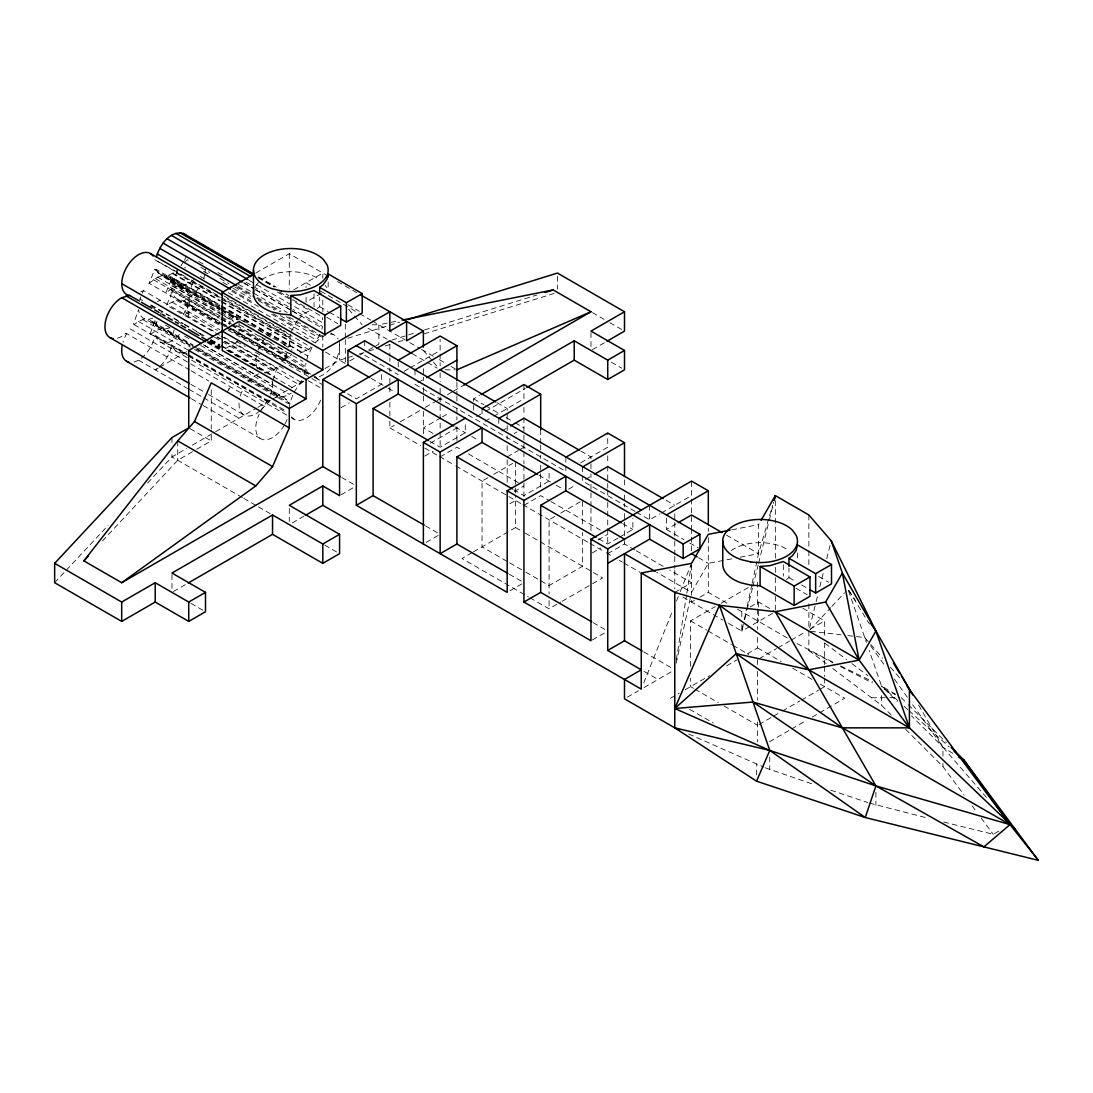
<?xml version="1.0" encoding="UTF-8"?>
<svg xmlns="http://www.w3.org/2000/svg" width="1093" height="1093" viewBox="0 0 1093 1093"><rect width="100%" height="100%" fill="white"/><g stroke="black" fill="none" stroke-linecap="round" stroke-linejoin="round"><path stroke-width="0.75" stroke-dasharray="5 3.75" d="M756.643 774.951L756.78 764.048M205.183 272.485L205.375 268.714M339.527 344.705L339.267 349.897A23.704 13.69 -60 0 1 324.006 374.352L319.634 376.579L314.429 377.249M272.703 381.894L272.649 386.977L270.709 394.327M290.588 334.144L288.798 347.15L221.332 308.199M289.29 408.522L289.864 403.194L292.869 394.778M219.584 335.25L166.56 305.152L170.604 296.435L172.011 289.358L219.57 316.82M304.687 373.847L305.931 363.204M676.348 659.817L686.568 594.947M686.828 593.28L691.282 565.013M139.221 301.709L141.489 294.7M273.004 380.501L276.133 370.705L278.483 366.701M676.198 663.205L690.831 595.671M728.512 623.406L741.819 631.085L743.964 621.207M744.319 619.553L746.806 608.022M747.161 606.383L751.806 584.974M752.162 583.32L758.583 553.673L772.546 505.294M177.708 270.34L172.967 281.366L171.027 282.486L168.636 278.346L165.589 276.488L172.831 273.209L177.148 269.848M306.696 360.171L307.734 355.99L312.598 346.44M772.546 613.351L741.819 631.085L743.049 626.125M744.675 619.526L746.724 611.26M747.134 609.607L752.449 588.13M752.858 586.476L758.173 564.999M758.583 563.346L768.803 522.044M769.212 520.391L773.707 502.22M809.667 627.806L815.761 603.172M816.17 601.533L817.796 594.961M819.832 586.75L823.48 571.967M826.732 558.837L830.803 542.415M321.807 329.253L322.558 326.452L293.088 309.442M150.301 320.263L152.965 322.736L154.646 326.438L155.78 325.782L157.037 321.547M174.211 329.826L172.544 335.455L171.396 336.111L169.729 332.409L167.065 329.949M219.816 306.095L156.121 269.329L154.714 269.739L149.003 283.292L220.021 324.293M183.323 314.825L187.368 306.108L188.775 299.031A23.704 13.69 -60 0 0 194.513 308.964L184.389 314.934M643.777 682.852L672.058 612.094M676.458 601.082L679.6 593.226M680.229 591.655L691.541 563.346M192.833 282.636L189.731 291.039L187.777 292.173L171.027 282.486M184.471 260.243L186.343 256.049M291.325 331.343L297.2 320.563M228.259 292.637L315.194 342.833L319.798 334.854M150.301 333.556L155.329 319.238A23.704 13.69 -60 0 0 161.6 328.542L155.206 331.111L150.875 334.28L150.301 333.556L186.971 354.719M260.68 411.364A23.704 13.69 -60 0 1 264.151 406.282L270.285 395.734M287.104 352.793L283.087 360.704L228.82 329.376M160.125 314.593L161.422 312.065M294.208 392.004L302.46 379.476M731.764 558.837L708.305 563.346L691.541 592.379L656.647 572.24M740.139 557.225L758.583 553.673L758.583 524.64L760.25 521.744M142.049 293.293L143.62 290.629L215.321 332.108M183.624 261.528L181.11 265.421L185.537 267.976M227.166 392.004L230.637 386.936L228.615 389.108M298.184 319.47L305.466 312.789L309.825 310.713L292.145 300.507M261.118 409.547L270.367 400.434M54.65 582.706L65.102 571.489M66.263 570.245L108.084 525.419M147.582 483.065L171.97 456.915L186.548 448.499M102.414 540.994L177.735 460.235L195.223 450.138M810.009 629.855L830.707 607.653M831.869 606.424L844.52 592.857M193.912 279.521L189.595 282.882L182.353 286.161L185.4 288.019L187.777 292.173M315.194 342.833L321.615 337.122L325.987 334.909M223.327 324.648L186.479 303.389L183.829 300.917L189.922 296.941A23.704 13.69 -60 0 0 200.661 285.041M264.643 373L272.581 370.814L279.262 365.376M303.881 381.074L299.318 384.804L221.223 339.718M149.003 283.292L157.611 277.144L161.832 276.078L219.652 309.456M283.087 360.704L291.694 354.556L285.833 351.167M184.321 262.334L187.531 259.71L190.483 261.418M299.824 353.121L306.914 350.621L311.232 347.26L226.169 298.143M317.23 308.54L319.689 306.682L319.689 297.009M786.509 579.481L788.968 577.623L788.968 567.95M144.836 318.869A23.704 13.69 -60 0 1 138.565 309.565L133.537 323.87L134.111 324.607L138.456 321.438L144.836 318.869L190.92 345.484M219.447 323.364L177.749 299.291L166.56 305.152M140.669 291.831L143.62 290.629M157.419 301.504L160.37 300.302M255.776 273.059L289.29 253.699L325.769 274.767M179.389 334.513A23.704 13.69 -60 0 1 155.78 335.797L154.646 336.453A23.704 13.69 -60 0 1 134.111 361.988M158.13 368.136L155.206 369.83A23.704 13.69 -60 0 0 158.485 367.562M159.578 367.303L187.272 351.318A23.704 13.69 -60 0 1 172.544 345.47L171.396 346.126A23.704 13.69 -60 0 1 159.551 366.661M293.662 289.891L322.818 273.059L322.818 278.1M237.618 341.603L225.049 348.858L295.506 389.477M321.41 293.211L306.054 302.092L306.054 295.643M192.382 445.138L214.242 432.514M215.69 431.667L256.5 408.113M257.962 407.265L272.54 398.849L278.92 396.281C283.278 397.51 287.664 395.529 291.257 393.179M275.45 397.169L290.028 388.753M291.476 387.919L303.144 381.184M325.004 368.56L339.568 360.144L352.588 356.099M196.685 449.305L211.263 440.889L211.263 430.642M349.705 360.95L358.463 355.908M359.911 355.061L362.835 353.381M368.655 350.02L374.489 346.645M375.951 345.812L378.861 344.117L378.861 324.771L398.781 320.782M340.975 407.716L349.35 402.88M404.15 371.251L408.591 368.683M410.066 367.835L440.137 350.47L440.137 339.254M417.95 382.632L425.341 378.356M389.859 421.051L389.859 427.882L394.286 425.314M400.202 421.912L423.865 408.249M425.341 407.388L435.697 401.418M437.173 400.557L441.613 398.002M447.529 394.587L451.969 392.018M453.445 391.171L463.801 385.187M440.862 417.786L423.374 427.882L433.156 433.525M442.323 416.939L449.606 412.73M473.652 410.148L473.652 398.849L479.567 395.434M173.445 591.532L186.766 583.84M292.214 522.96L303.868 516.238M340.975 494.815L353.545 487.546M430.355 443.198L456.901 427.882M476.616 416.501L484.008 412.225M485.483 411.378L525.419 388.329M592.433 349.623L605.549 342.054M424.767 456.109L433.156 451.259M484.991 421.338L492.383 417.061M493.872 416.214L523.93 398.849L523.93 384.545M440.137 456.915L456.901 447.228L462.722 450.603M501.755 431.011L509.147 426.748M514.161 433.525L516.948 431.913M507.179 456.915L518.355 450.466M519.749 449.66L523.93 447.228M487.861 477.737L482.04 481.098L482.04 546.896L508.272 562.048M493.694 474.376L512.644 463.432M426.174 542.388L438.744 535.133M514.161 491.59L523.93 485.934M509.966 503.682L516.948 499.651M580.629 462.885L607.735 447.228L607.735 433.033M523.93 505.294L540.693 495.621L549.437 500.662M568.633 489.158L575.615 485.128M585.561 479.39L592.952 475.127M472.067 552.662L461.929 558.509L528.397 596.887M473.419 551.883L515.554 527.55L515.554 495.498M554.902 516.442L549.082 519.803L549.082 593.895M560.736 513.082L582.596 500.457L582.596 525.76M509.966 590.766L522.536 583.512M597.967 539.969L607.735 534.327M592.379 552.867L600.754 548.03M618.091 538.016L607.735 544L597.529 538.111M619.567 537.169L632.874 529.477L632.874 518.191M636.522 512.234L649.638 519.803L659.994 513.833M661.47 512.972L691.541 495.621L691.541 481.098M607.735 553.673L624.499 544L634.705 549.888M666.402 518.191L666.402 529.477L676.745 523.506M529.873 597.748L549.082 608.828L560.668 602.134M562.116 601.3L591.108 584.564M592.556 583.73L602.708 577.869L522.837 531.758M592.379 639.951L604.948 632.697M674.777 592.379L691.541 582.706L669.681 570.081M694.328 600.44L691.541 602.052L691.541 596.928M699.916 597.215L708.305 592.379L728.703 604.156M690.571 666.402L690.571 620.851L715.341 606.547M721.175 603.186L748.869 587.187M750.194 606.902L758.583 602.052L773.94 610.932M627.286 697.211L638.462 690.762M644.05 687.538L671.99 671.403M670.46 698.263L679.313 693.14M685.229 689.738L709.507 675.706M726.585 665.856L736.928 659.885M747.27 653.915L757.613 647.944L757.613 636.14M759.061 658.71L776.549 648.614M778.011 647.78L789.665 641.044M791.127 640.197L804.243 632.628M810.077 629.267L824.655 620.851L824.655 636.03M759.061 724.509L772.177 716.94M773.639 716.106L780.921 711.898M782.383 711.051L799.871 700.955M801.333 700.107L818.821 690.011M820.283 689.177L824.655 686.65L824.655 678.22M769.431 741.751L790.102 729.81M791.578 728.963L806.361 720.437M812.263 717.022L818.179 713.606M819.654 712.759L844.766 698.263L819.654 683.767M943.655 822.032L993.223 834.287L1000.204 830.256M258.658 373.861L255.776 375.09A23.704 13.69 -60 0 0 247.387 382.523M347.697 338.27L399.737 322.093M391.895 340.073L416.324 332.477M424.467 329.949L536.882 295.001M359.091 354.077L367.221 351.55M368.847 351.044L373.724 349.528M385.105 345.989L389.982 344.473M398.112 341.945L404.615 339.923M424.125 333.857L555.831 292.924M152.801 318.227L148.593 319.279L193.215 345.046M165.357 328.952L169.565 327.9M731.764 529.804L758.583 524.64M871.572 697.785L888.049 697.717M889.702 697.703L899.594 697.662M372.153 324.771L378.861 324.771M445.165 369.817L455.221 369.817M810.555 631.276L841.023 634.801M847.799 635.579L864.727 637.533L882.611 658.177M869.468 803.109L927.124 817.933M765.428 767.873L814.791 784.829M830.871 790.212L867.856 802.576M315.494 377.372L320.563 380.801L314.675 377.399M688.699 734.004L763.98 767.231M797.029 643.613L833.071 662.262M840.64 665.965L872.405 681.486M808.861 631.085L808.861 650.444L833.085 662.823M840.667 666.689L872.46 682.947M884.579 689.136L895.181 694.561M592.433 312.612L604.087 319.334M609.921 322.708L621.589 329.43M611.383 362.248L621.589 368.136M337.518 281.543L357.315 292.979M348.025 304.756L359.365 311.3M818.725 576.517L828.658 582.241M310.467 285.287L306.054 282.732L306.054 287.568M320.755 291.216L358.586 313.063M359.57 313.636L370.746 320.085M372.207 320.932L405.148 339.95M409.779 342.615L420.081 348.571M421.556 349.418L433.334 356.222M439.222 359.624L445.111 363.026M450.999 366.428L456.901 369.817M367.986 328.173L387.127 339.226M412.157 353.667L437.186 368.122M496.973 402.634L507.179 408.522L507.179 423.893M580.779 451.026L590.971 456.915L590.971 462.038M666.033 500.239L674.777 505.294M726.517 535.16L758.583 553.673M319.689 306.682L328.119 311.546M329.512 312.366L339.349 318.036M788.968 577.623L795.991 581.681M801.606 584.919L807.221 588.171M473.652 398.849L484.008 404.834M485.483 405.681L500.28 414.22M506.196 417.635L513.587 421.912M515.063 422.759L523.93 427.882M258.59 276.871L276.269 287.076M258.454 277.417L274.657 286.776M326.657 317.257L337.887 323.733M795.95 588.198L807.18 594.674M257.948 277.745L274.152 287.104M285.942 293.908L288.894 295.602M279.453 291.981L291.244 298.799M292.705 299.646L322.175 316.656L322.503 319.784M277.417 291.995L290.67 299.646M249.136 280.368L322.818 322.9M245.939 282.213L291.612 308.581M243.917 282.882L254.232 288.839M255.694 289.686L291.066 310.111M292.528 310.958L321.998 327.968M330.837 333.078L333.789 334.772M243.698 282.964L254.013 288.921M255.489 289.782L290.847 310.193M292.323 311.04L301.162 316.15M364.72 355.307L398.235 374.667M414.998 384.34L565.832 471.425L565.832 466.697M635.06 511.387L582.596 481.098L582.596 476.37M666.402 529.477L683.89 539.587M689.71 542.948L698.454 547.989M802.795 608.227L824.655 620.851M198.762 261.459L204.651 264.861M217.917 272.512L223.805 275.914M238.547 284.426L287.172 312.502M238.26 286.544L251.513 294.195M257.415 297.597L280.983 311.218M237.359 287.172L255.038 297.392M256.513 298.239L280.081 311.847M288.921 316.956L322.818 336.521M200.798 267.375L209.637 272.471M219.953 278.428L228.792 283.538M234.681 286.94L250.898 296.285M258.262 300.548L274.466 309.906M286.257 316.71L321.615 337.122M203.612 271.296L209.514 274.698M222.767 282.349L231.62 287.459M233.082 288.306L250.775 298.512M280.232 315.535L318.541 337.655M698.523 557.703L708.305 563.346M231.962 290.028L254.054 302.788M273.209 313.841L293.839 325.755M231.88 291.271L258.399 306.587M271.651 314.238L317.339 340.606M200.265 276.474L204.692 279.029M325.632 352.096L345.443 363.532M371.278 378.451L386.498 387.236M387.974 388.083L395.297 392.319M455.071 426.83L465.768 433.006M471.684 436.421L479.076 440.684M538.876 475.209L550.53 481.945M556.364 485.306L563.646 489.514M622.682 523.588L632.874 529.477M224.079 296.053L284.494 330.933M185.223 276.556L154.728 259.71L222.507 298.84M191.111 279.958L211.741 291.858M213.217 292.719L289.836 336.945M223.983 299.687L288.812 337.122L290.205 346.741L292.05 350.252M176.069 272.963L310.152 350.375M172.831 273.209L220.39 300.657M221.865 301.504L306.914 350.621M172.216 273.496L219.775 300.958M221.237 301.805L306.3 350.908M168.472 275.286L302.556 352.684M173.65 278.578L219.748 305.179M221.21 306.026L307.734 355.99M221.278 306.942L290.205 346.741M166.423 275.6L183.187 285.273M154.714 269.739L219.871 307.352M164.374 275.928L249.928 325.277M258.604 330.195L271.802 337.819M283.538 344.596L289.604 348.23M156.121 269.329L157.979 272.84L220.199 308.772M221.66 309.62L239.258 319.771M157.979 272.84L220.076 309.319M221.537 310.166L237.673 319.484M221.114 310.303L237.249 319.621M170.781 281.516L219.802 309.825M221.264 310.672L237.4 319.989M468.555 453.964L521.019 484.254M550.899 501.509L600.453 530.119M636.153 550.735L663.847 566.721M737.447 609.211L788.162 638.49M172.27 284.166L219.42 311.382M220.895 312.229L235.637 320.741M157.611 277.144L219.843 313.063M221.305 313.91L233.041 320.686M247.701 329.143L253.576 332.532M259.437 335.92L272.635 343.544M278.496 346.932L284.371 350.32M171.861 285.792L233.738 321.52M239.627 324.922L302.993 361.51M155.206 278.496L220.362 316.109M221.838 316.956L230.637 322.039M236.498 325.427L289.29 355.908M221.032 317.667L231.306 323.583M232.768 324.43L306.095 366.77A23.704 13.69 -60 0 0 308.936 374.598M153.239 279.603L219.871 318.063M221.332 318.91L230.131 323.993M231.593 324.84L287.322 357.015M171.792 290.888L219.351 318.336M220.827 319.183L229.626 324.266M231.088 325.113L305.876 368.286M347.588 393.808L356.332 398.849L381.471 384.34L381.471 373.041M429.932 441.34L440.137 447.228L465.276 432.719L465.276 421.433M513.737 489.719L523.93 495.621L549.082 481.098L549.082 469.812M183.829 300.917L222.275 323.118M223.751 323.965L226.716 325.673M232.618 329.089L310.617 374.12M312.079 374.954L317.899 378.328M181.411 299.96L219.857 322.162M221.332 323.009L227.248 326.424M228.724 327.285L309.661 374.011M224.789 325.495L229.216 328.05M230.691 328.911L308.786 373.997M220.909 324.211L225.308 326.752M226.784 327.599L308.909 375.008M176.315 300.247L220.581 325.796M228.259 330.236L310.453 377.686M311.929 378.547L322.244 384.49M171.97 302.092L219.679 329.635M308.076 380.665L322.818 389.176M389.859 427.882L420.463 445.548M424.849 448.089L438.115 455.74M439.591 456.601L454.715 465.331M455.808 465.96L522.153 504.269M522.837 504.665L589.523 543.153M589.974 543.412L604.716 551.924M606.191 552.785L613.569 557.047M619.389 560.408L622.409 562.144M623.775 562.936L640.088 572.349M682.852 597.038L722.651 620.018M185.127 311.737L217.398 330.373M236.457 341.371L245.256 346.454M255.53 352.383L261.391 355.771M278.988 365.923L284.849 369.311M224.12 337.177L276.912 367.658M221.059 336.097L301.709 382.659M757.613 647.944L781.249 661.593M792.589 668.137L812.263 679.504M217.466 336.835L276.133 370.705M216.81 337.177L219.761 338.871M214.597 337.259L272.581 370.814M150.916 304.92L183.187 323.542M184.649 324.389L205.183 336.248M211.045 339.636L219.843 344.705M221.305 345.552L268.236 372.645M139.808 298.935L142.609 300.548M150.984 305.384L168.308 315.385M174.17 318.76L182.968 323.842M184.43 324.689L190.305 328.078M196.166 331.466L203.503 335.701M210.84 339.937L219.638 345.019M221.1 345.866L273.892 376.347M178.186 321.752L181.11 323.446M200.183 334.444L203.107 336.138M210.443 340.374L219.242 345.456M150.301 306.177L154.7 308.718M210.43 340.893L220.69 346.823M226.565 350.211L266.159 373.068M210.157 341.672L220.431 347.601M209.2 341.412L219.515 347.369M207.697 341.33L219.474 348.134M207.684 342.054L219.406 348.831M690.571 620.851L706.597 630.101M708.059 630.948L731.381 644.405M732.829 645.253L748.869 654.502M207.069 342.628L220.636 350.457M204.241 345.169L289.29 394.286M203.284 344.773L272.54 384.763L271.966 380.091M165.589 325.168L171.464 328.556M184.662 336.179L190.524 339.554M200.784 345.484L272.649 386.977A23.704 13.69 -60 0 0 278.92 396.281L192.395 346.331M515.554 527.55L521.47 530.966M199.09 348.435L284.385 397.674L287.049 400.147L288.716 403.85L191.808 347.902M152.965 322.736L193.188 345.962M194.663 346.809L287.049 400.147M155.78 325.782L190.141 345.62M196.002 349.009L289.864 403.194M142.787 319.593L190.469 347.123M138.456 321.438L188.734 350.47M155.78 335.797L187.204 353.941M188.679 354.788L286.926 411.514M188.433 355.567L267.621 401.281M134.111 324.607L187.531 355.444M188.993 356.291L287.254 413.017M160.125 341.972L190.073 359.269M191.548 360.116L289.809 416.843M291.271 417.69L294.208 419.384M130.067 328.87L264.151 406.282M117.347 338.229A23.704 13.69 -60 0 0 126.023 333.228L189.622 369.94M191.097 370.787L208.845 381.033M509.721 562.895L524.298 571.297M525.76 572.145L549.082 585.602L582.596 566.256L582.596 532.51M190.879 384.353L207.083 393.699M208.558 394.559L243.917 414.971M138.456 360.144L187.559 388.493M189.021 389.34L202.26 396.991M203.722 397.838L239.012 418.209M341.754 477.532L353.422 484.254M425.56 525.911L438.676 533.48M509.365 574.29L522.481 581.859M593.157 622.668L604.825 629.404M643.722 651.865L671.826 668.083M693.481 688.33L690.571 686.65L690.571 678.22M694.943 689.177L718.265 702.635M724.085 705.996L757.613 725.356M191.425 398.754L201.74 404.711M203.216 405.558L260.68 438.73M644.05 671.403L658.013 679.463M689.656 709.343L713.292 722.992M190.141 428.688L211.263 440.889M242.359 497.547L171.97 456.915L171.97 453.691M243.835 498.394L257.033 506.018M258.494 506.865L270.231 513.642M324.785 545.134L338.092 552.826M190.92 603.322L205.498 611.738M895.591 694.301L881.491 685.926L869.195 650.444M952.85 753.364L942.945 747.202L911.617 715.956M824.996 643.271L846.515 659.516M851.898 663.574L868.033 675.761M808.861 650.444L826.199 663.533M832.88 668.574L881.491 705.272L891.123 714.89M897.777 700.586L881.491 685.926L897.148 701.542M904.034 706.242L907.791 709.617M909.048 710.751L949.134 746.861M160.78 275.094L161.832 276.078M901.233 697.662L907.176 703.578M908.365 704.766L946.36 742.653M905.591 729.304L942.945 766.562L964.053 795.007M890.426 667.208L900.482 678.821M986.514 797.521L942.945 747.202L911.261 702.785M423.374 350.47L432.309 360.786M433.429 362.084L437.897 367.248M348.694 309.292L362.097 324.771M126.023 333.228L126.597 333.952A23.704 13.69 -60 0 0 122.962 342.328M972.101 805.842L977.128 812.618M981.159 818.029L993.223 834.287M325.236 285.41L326.889 287.705M864.727 637.533L866.708 640.307M870.67 645.867L885.521 666.689M894.429 679.177L907.299 697.225M848.892 590.548L855.409 600.33M848.851 590.603L869.345 623.939M918.639 705.108L942.945 747.202L942.945 756.875M186.479 303.389L188.734 311.765A23.704 13.69 -60 0 1 188.16 317.107M848.523 590.766L866.407 642.37M942.945 763.338L942.945 766.562M881.491 695.599L881.491 705.272M875.903 792.357L875.903 805.268M824.655 642.78L824.655 664.722M824.655 666.402L824.655 676.526M808.861 514.967L808.861 549.123M808.861 550.831L808.861 566.201M808.861 603.76L808.861 627.669M797.453 552.935L797.453 559.397M783.312 564.767L783.312 576.066M775.333 500.744L775.333 558.796M775.333 567.335L775.333 575.874M775.333 577.582L775.333 594.66M775.333 596.368L775.333 610.031M769.759 756.875L769.759 769.786M758.583 602.052L758.583 621.411M757.613 582.145L757.613 607.448M757.613 609.143L757.613 629.39M757.613 659.557L757.613 664.612M757.613 671.362L757.613 700.053M757.613 721.981L757.613 741.942M741.819 611.738L741.819 618.187M741.819 624.636L741.819 631.085M708.305 528.028L708.305 531.417M708.305 537.742L708.305 592.379M691.541 499.036L691.541 528.056M691.541 528.629L691.541 535.461M691.541 537.169L691.541 550.831M691.541 565.054L691.541 595.22M674.777 513.833L674.777 520.664M674.777 522.372L674.777 539.45M674.777 541.158L674.777 554.807M674.777 556.515L674.777 568.469M674.777 570.177L674.777 588.963M649.638 505.294L649.638 519.803M624.499 479.854L624.499 488.298M624.499 495.047L624.499 501.796M624.499 503.49L624.499 506.865M624.499 513.614L624.499 520.364M624.499 522.058L624.499 538.931M624.499 540.625L624.499 544M607.735 455.767L607.735 464.306M607.735 466.014L607.735 488.216M607.735 489.924L607.735 500.744M607.735 502.452L607.735 545.134M590.971 332.737L590.971 347.246M590.971 463.746L590.971 472.272M590.971 473.979L590.971 477.395M590.971 484.226L590.971 491.058M590.971 492.765L590.971 506.428M590.971 508.136L590.971 532.045M582.596 466.902L582.596 474.786M565.832 457.229L565.832 465.112M557.457 276.283L557.457 289.18M549.082 600.535L549.082 608.828M540.693 429.713L540.693 443.225M540.693 444.919L540.693 453.376M540.693 455.057L540.693 458.445M540.693 465.194L540.693 471.957M540.693 473.652L540.693 487.164M523.93 407.388L523.93 415.927M523.93 417.635L523.93 450.084M523.93 451.792L523.93 463.746M523.93 465.454L523.93 481.385M523.93 483.092L523.93 496.755M515.554 461.752L515.554 493.804M507.179 425.601L507.179 434.14M507.179 435.847L507.179 439.263M507.179 445.616L507.179 453.691M507.179 459.757L507.179 483.666M498.791 418.414L498.791 424.767M482.04 408.741L482.04 415.094M456.901 382.345L456.901 394.3M456.901 396.008L456.901 401.131M456.901 407.962L456.901 419.917M456.901 426.748L456.901 443.813M440.137 353.886L440.137 365.841M440.137 372.672L440.137 381.771M440.137 388.042L440.137 448.376M423.374 368.683L423.374 375.514M423.374 377.222L423.374 380.637M423.374 387.469L423.374 394.3M423.374 396.008L423.374 404.547M423.374 411.378L423.374 435.287M414.998 369.912L414.998 376.32M398.235 361.838L398.235 371.456M389.859 344.213L389.859 356.168M389.859 357.876L389.859 361.277M389.859 368.109L389.859 371.524M389.859 378.356L389.859 385.187M389.859 386.895L389.859 395.434M389.859 402.265L389.859 419.343M364.72 340.797L364.72 347.246M345.333 324.197L345.333 337.86M345.333 339.568L345.333 363.477M339.568 340.797L339.568 360.144M328.16 281.994L328.16 290.069M322.818 299.988L322.818 311.765M322.818 335.319L322.818 347.109M314.019 293.826L314.019 306.737M289.29 253.699L289.29 289.044M289.29 508.518L289.29 521.416M239.012 321.438L239.012 337.573M211.263 389.654L211.263 428.934M177.735 440.889L177.735 460.235M171.97 437.555L171.97 445.616M171.97 574.645L171.97 589.154M255.448 286.366A37.353 21.559 0 0 1 258.467 282.513M261.801 279.712A37.353 21.559 0 0 1 319.839 279.712M731.08 550.653A37.353 21.559 0 0 1 789.119 550.653M204.951 273.865A23.704 13.69 -60 0 1 203.804 278.087M177.749 299.291A23.704 13.69 -60 0 1 172.011 289.358M258.112 350.102A23.704 13.69 -60 0 1 274.835 330.974A23.704 13.69 -60 0 1 288.812 337.122M257.415 368.368A23.704 13.69 -60 0 1 256.431 355.731M260.107 410.626A23.704 13.69 -60 0 1 239.586 398.781M240.282 395.98A23.704 13.69 -60 0 1 243.917 387.605M287.049 419.507A23.704 13.69 -60 0 1 285.136 423.701M284.385 425.054A23.704 13.69 -60 0 1 261.487 439.14A23.704 13.69 -60 0 1 259.232 414.097M330.141 334.103A23.704 13.69 -60 0 1 338.12 339.008M320.563 400.147A23.704 13.69 -60 0 1 291.544 416.911M171.464 279.412L165.767 292.965L174.374 286.817L178.583 285.751L174.73 282.513L172.885 279.002L171.464 279.412M286.12 357.22L284.385 358.969L281.967 358.026L286.12 357.22"/><path stroke-width="1.5" d="M340.756 318.842L346.372 322.093L362.207 312.94L362.207 293.593L328.16 273.933L326.889 279.521L323.159 284.713L319.689 287.336L319.689 293.785M774.117 500.567L775.333 495.621L808.861 514.967L831.213 540.775L875.903 631.085L909.417 727.856L1015.014 828.904M156.504 256.732C159.687 245.31 169.88 230.254 183.446 233.478L254.163 274.316M773.94 500.457L775.333 495.621L761.097 520.295M951.101 747.393L964.163 760.414L1038.35 860.341L865.26 817.523L756.561 781.181L769.759 750.426L719.467 605.276L674.777 592.379L641.263 573.033L641.263 689.15L322.818 505.294L305.33 515.39M194.499 421.529L211.263 382.823L289.29 427.882L272.54 466.588L255.776 485.934L121.692 582.706L83.874 560.873L177.735 440.889L194.499 421.529L272.54 466.588M831.213 540.775L842.375 573.033L825.625 602.052L775.333 611.738L719.467 605.276L674.777 708.496L769.759 750.426L875.903 785.908L1009.987 824.614L1038.35 860.341M188.242 582.993L272.54 534.327L322.818 563.346L339.568 553.673L339.568 534.327L322.818 544L272.54 514.967L171.97 573.033L205.498 592.379L205.498 611.738L188.734 621.411L155.206 602.052L121.692 621.411L54.65 582.706L54.65 563.346L171.97 437.555L188.734 427.882L188.734 350.47L239.012 321.438L322.818 369.817L322.818 350.47L222.248 292.405L222.248 350.47L306.054 398.849L306.054 379.503L222.248 331.111M83.874 560.873L88.519 555.9M901.411 676.102L909.417 689.15L909.417 727.856L808.861 669.79L736.231 653.669L674.777 708.496L752.995 702.048L842.375 727.856L1009.987 824.614L983.891 846.87L875.903 785.908L752.995 702.048M788.968 566.338L788.968 558.277L792.452 555.654L796.182 550.462L797.453 544.874L831.5 564.534L831.5 583.881L815.651 593.034L810.036 589.783M621.22 522.755L565.832 490.771L565.832 476.261L523.93 500.457L523.93 602.052L590.971 640.758L590.971 539.191L691.541 481.098L708.305 490.771L708.305 524.64M590.971 539.191L607.735 548.877L649.638 524.64L649.638 539.163L607.735 563.346M222.248 292.405L254.314 273.892M290.82 314.852L290.82 295.506L324.853 315.153L340.702 306.013L340.702 325.359L324.853 334.513L290.82 314.852L281.147 314.115L272.143 311.97A37.353 21.559 0 0 1 253.781 290.478M319.689 287.336L346.372 302.734L362.207 293.593M322.818 350.47L389.859 311.765L389.859 331.111L406.61 321.438L406.61 340.797L423.374 331.111L423.374 347.246M121.692 582.706L322.818 466.588L322.818 379.503L347.957 364.98L347.957 350.47L364.72 340.797L699.916 534.327L699.916 548.836L683.152 558.509L649.638 539.163M306.054 379.503L322.818 369.817M376.538 348.476L389.859 340.797L411.719 353.408M188.734 350.47L289.29 408.522L306.054 398.849M339.568 534.327L289.29 505.294L322.818 485.934L339.568 495.621L339.568 394.013L381.471 369.817M398.235 360.239L440.137 336.043L456.901 345.716L456.901 380.637M339.568 394.013L356.332 403.686L398.235 379.503L398.235 394.013L453.622 425.983M414.998 369.912L456.901 345.716M424.098 525.064L373.096 495.621L373.096 408.522L398.235 394.013M426.83 377.509L456.901 360.144M463.801 385.187L590.971 311.765L553.167 289.932L402.101 320.126M54.65 563.346L121.692 602.052L155.206 582.706L188.734 602.052L205.498 592.379M481.043 394.587L574.221 340.797L607.735 360.144L624.499 350.47L624.499 369.83L607.735 379.503L574.221 360.144L526.894 387.469M607.011 341.221L624.499 331.124L624.499 311.765L590.971 331.111L624.499 350.47M423.374 544L423.374 442.392L465.276 418.209M482.04 408.741L523.93 384.545L540.693 394.218L540.693 429.713M423.374 442.392L440.137 452.065L482.04 427.882L482.04 442.392L537.414 474.376M498.791 418.414L540.693 394.218M356.332 403.686L356.332 505.294L373.096 495.621M507.903 573.442L456.901 544L456.901 456.915L482.04 442.392M510.622 425.887L523.93 418.209L579.317 450.179M356.332 505.294L507.179 592.379L507.179 490.771L549.082 466.588M565.832 457.229L607.735 433.033L624.499 442.706L624.499 476.48M582.596 466.902L624.499 442.706M456.901 544L440.137 553.673L440.137 452.065M591.709 621.835L540.693 592.379L540.693 505.294L565.832 490.771M594.428 474.266L607.735 466.588L663.123 498.558M666.402 514.967L708.305 490.771M523.93 602.052L540.693 592.379M678.234 522.659L691.541 514.967L722.145 532.633M347.957 350.47L683.152 544L699.916 534.327M607.735 548.877L607.735 650.444L624.499 640.758L642.247 651.004M760.1 585.793L760.1 566.434L794.146 586.094L809.981 576.954L809.981 596.3L794.146 605.44L760.1 585.793L750.44 585.056L741.423 582.911A37.353 21.559 0 0 1 722.746 564.234L722.746 541.008M788.968 558.277L815.651 573.675L831.5 564.534M456.901 369.817L590.971 311.765M113.317 338.625A23.704 13.69 -60 0 1 105.502 321.369A23.704 13.69 -60 0 1 121.692 297.679L129.643 295.479L138.483 300.575M407.867 319.566L557.457 273.059L624.499 311.765M545.024 292.473L553.167 289.932M730.083 530.132L708.305 534.327L691.541 563.346L641.263 573.033M290.82 295.506L300.479 294.768L314.019 290.601L340.702 306.013M760.1 566.434L769.773 565.709L783.312 561.542L809.981 576.954M607.735 650.444L641.263 669.79L624.499 679.463L624.499 698.823L674.777 727.856L769.759 750.426L865.26 817.523L875.903 785.908L775.333 611.738L859.139 660.117L909.417 727.856L842.375 727.856L736.231 653.669M129.643 295.479L126.651 294.55A23.704 13.69 -60 0 1 128.359 264.533A23.704 13.69 -60 0 1 153.061 256.008M674.777 592.379L674.777 727.856L679.422 729.905M361.045 295.124L423.374 331.111M440.137 369.817L495.512 401.8M190.674 238.288L208.353 248.494M211.304 250.201L221.619 256.145M224.557 257.852L252.551 274.015M179.853 232.659L253.521 275.19M175.741 233.301L250.884 276.679M171.382 235.378L248.002 279.603M356.332 345.634L641.263 510.13M167.079 238.739L242.222 282.117M163.117 243.152L236.785 285.697M691.541 553.673L697.129 556.897M159.756 248.343L230.486 289.167M157.242 253.931L223.546 292.214M347.957 364.98L369.817 377.604M150.41 253.521L222.603 295.206M607.735 529.518L624.499 539.191M322.818 379.503L344.678 392.114M373.096 408.522L428.47 440.506M456.901 456.915L512.275 488.885M540.693 505.294L596.081 537.264M655.185 571.393L624.499 553.673L624.499 640.758M507.179 490.771L523.93 500.457M121.774 283.661L213.121 336.412M141.421 302.283L151.736 308.24M154.687 309.934L159.1 312.489M162.051 314.197L165.002 315.891M167.953 317.598L172.366 320.153M175.317 321.848L178.255 323.555M181.206 325.249L185.632 327.804M188.57 329.499L198.885 335.455M201.836 337.163L207.725 340.565M126.023 295.834L205.593 341.767M121.692 297.679L201.262 343.612M109.833 337.559L189.403 383.493M322.818 466.588L340.306 476.685M126.597 361.318L189.963 397.907M177.735 440.889L255.776 485.934M958.506 756.889L964.163 760.414L1009.987 824.614L1005.519 819.449M674.777 727.856L756.561 781.181M719.467 605.276L808.861 669.79L859.139 660.117L875.903 631.085L870.315 622.696M183.446 233.478L186.247 235.733M954.148 751.383L964.163 760.414M907.19 686.568L1009.987 824.614M893.391 663.055L899.621 673.206M912.778 694.957L842.375 573.033L859.139 660.117L825.625 602.052M815.651 573.675L815.651 593.034M794.146 586.094L794.146 605.44M683.152 544L683.152 558.509M607.735 360.144L607.735 379.503M574.221 340.797L574.221 360.144M346.372 302.734L346.372 322.093M328.16 273.933L328.16 277.157M324.853 315.153L324.853 334.513M322.818 485.934L322.818 505.294M322.818 544L322.818 563.346M289.29 408.522L289.29 427.882M272.54 514.967L272.54 534.327M253.467 270.067L253.467 293.293M188.734 602.052L188.734 621.411M155.206 582.706L155.206 602.052M121.692 602.052L121.692 621.411M128.837 362.193A23.704 13.69 -60 0 1 122.266 345.128M281.147 290.888L272.143 288.743A37.353 21.559 0 0 1 264.41 254.819A37.353 21.559 0 0 1 323.159 259.287L326.889 264.479A37.353 21.559 0 0 1 281.147 290.888M750.44 561.829L741.423 559.684A37.353 21.559 0 0 1 733.69 525.76A37.353 21.559 0 0 1 792.452 530.228L796.182 535.42A37.353 21.559 0 0 1 750.44 561.829"/></g></svg>
